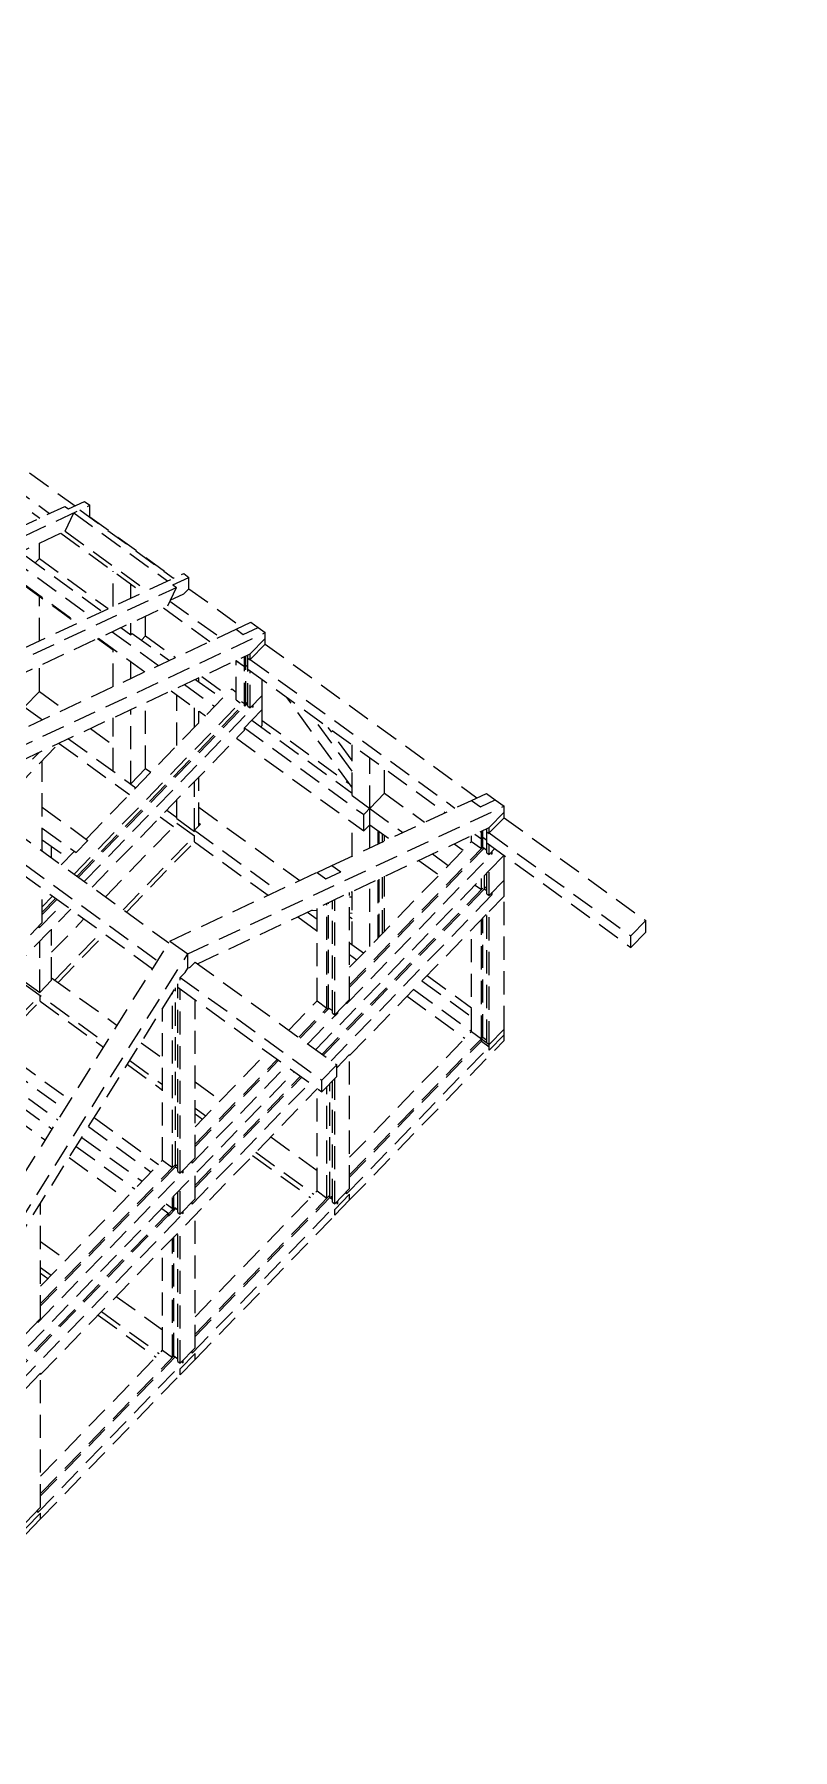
# Model space of a CAD drawing. Header units: millimetres. Extents: x 0 to 10500, y 0 to 297.
# Drawn here: x 4441 to 4572.3, y 0 to 297 of the extents above; entities that cross this region are included whole.
import ezdxf

# ---------------------------------------------------------------- set-up
doc = ezdxf.new("R2010")
doc.units = ezdxf.units.MM
doc.linetypes.add('K5LT_DASHED', pattern=[6, 4, -2])
doc.layers.add('Системный слой', color=7, linetype='Continuous')

# ---------------------------------------------------------------- blocks, each defined once
blk = doc.blocks.new('U348')
at = {"layer": 'Системный слой', "color": 7, "linetype": 'K5LT_DASHED', "lineweight": 18}
for p, q in [((4440.22, 221.05), (4448.07, 215.35)), ((4435.79, 217.75), (4441.99, 213.24)), ((4436.93, 218.92), (4443.67, 214.02)), ((4394.34, 190.99), (4446.32, 215.26)), ((4395.88, 189.88), (4450.64, 215.45)), ((4446.32, 215.26), (4446.93, 214.82)), ((4446.34, 210.97), (4447.85, 214.15)), ((4446.93, 214.82), (4449.72, 216.12)), ((4447.85, 214.15), (4464.09, 202.35)), ((4448.89, 214.64), (4465.13, 202.83)), ((4449.72, 216.12), (4450.64, 215.45)), ((4450.64, 213.48), (4450.64, 215.45)), ((4425.63, 201.3), (4446.34, 210.97)), ((4441.91, 213.2), (4441.91, 213.3)), ((4446.34, 210.97), (4460.51, 200.68)), ((4450.58, 213.41), (4450.64, 213.48)), ((4450.64, 213.48), (4465.23, 202.88)), ((4441.91, 206.23), (4441.91, 208.9)), ((4445.59, 210.62), (4459.76, 200.33)), ((4434.36, 205.38), (4448.53, 195.08)), ((4436.71, 206.47), (4450.88, 196.18)), ((4439.59, 206.64), (4452.77, 197.06)), ((4441.19, 205.48), (4441.91, 206.23)), ((4441.91, 206.23), (4453.83, 197.56)), ((4412.12, 178.08), (4466.88, 203.65)), ((4454.66, 197.94), (4454.66, 204.04)), ((4465.01, 201.68), (4467.8, 202.98)), ((4466.88, 203.65), (4467.8, 202.98)), ((4467.8, 201.01), (4467.8, 202.98)), ((4413.65, 176.97), (4465.62, 201.23)), ((4439.29, 201.6), (4448.37, 195.01)), ((4441.91, 191.99), (4441.91, 199.7)), ((4457.72, 199.37), (4457.72, 201.81)), ((4464.11, 198.06), (4465.62, 201.23)), ((4464.56, 199), (4466.92, 200.1)), ((4465.01, 201.68), (4465.62, 201.23)), ((4466.92, 200.1), (4467.8, 201.01)), ((4467.8, 201.01), (4476.87, 194.42)), ((4415.33, 175.28), (4464.11, 198.06)), ((4460.29, 192.86), (4460.29, 196.27)), ((4463.37, 197.71), (4471.41, 191.87)), ((4464.5, 198.88), (4473.08, 192.65)), ((4423.76, 169.62), (4475.95, 193.99)), ((4426.21, 167.84), (4480.98, 193.41)), ((4454.48, 193.56), (4462.52, 187.72)), ((4455.99, 194.27), (4457.72, 193.01)), ((4457.72, 193.01), (4457.72, 195.07)), ((4457.72, 193.01), (4457.98, 193.28)), ((4457.98, 193.28), (4464.41, 188.6)), ((4475.95, 193.99), (4478.52, 195.19)), ((4475.95, 193.99), (4477.18, 193.1)), ((4477.18, 193.1), (4479.75, 194.3)), ((4478.52, 195.19), (4479.75, 194.3)), ((4479.75, 194.3), (4480.98, 193.41)), ((4480.98, 192.39), (4480.98, 193.41)), ((4451.97, 192.39), (4454.66, 190.44)), ((4452.13, 192.46), (4460.17, 186.62)), ((4454.66, 190.44), (4454.66, 190.63)), ((4454.66, 184.04), (4454.66, 190.63)), ((4459.57, 192.12), (4460.29, 192.86)), ((4460.29, 192.86), (4465.48, 189.1)), ((4478.4, 189.74), (4480.98, 192.39)), ((4478.4, 188.78), (4480.98, 191.43)), ((4480.98, 191.43), (4480.98, 192.39)), ((4480.98, 191.43), (4517.63, 164.8)), ((4427.89, 166.15), (4478.4, 189.74)), ((4441.91, 183.23), (4441.91, 187.69)), ((4457.72, 185.48), (4457.72, 188.4)), ((4475.93, 188.58), (4477.39, 187.52)), ((4475.95, 181.76), (4475.95, 188.56)), ((4475.95, 188.56), (4477.39, 187.52)), ((4477.39, 187.52), (4477.39, 189.26)), ((4477.39, 187.52), (4477.65, 187.78)), ((4477.39, 180.72), (4477.39, 187.52)), ((4477.65, 187.78), (4477.65, 189.38)), ((4477.65, 180.98), (4477.65, 187.78)), ((4477.65, 187.78), (4478.01, 187.52)), ((4477.9, 189.5), (4478.01, 189.42)), ((4478.01, 188.97), (4478.01, 189.55)), ((4478.01, 187.07), (4478.01, 188.97)), ((4478.01, 188.97), (4478.4, 188.68)), ((4478.4, 188.68), (4478.4, 189.74)), ((4478.4, 188.78), (4513.84, 163.03)), ((4434.38, 184.17), (4442.42, 178.33)), ((4467.04, 184.43), (4472.26, 180.64)), ((4468.94, 185.31), (4469.01, 185.26)), ((4469.01, 185.26), (4469.17, 185.42)), ((4469.01, 185.26), (4473.54, 181.97)), ((4469.52, 184.89), (4469.52, 185.59)), ((4470, 185.81), (4474.26, 182.71)), ((4478.01, 187.07), (4512.16, 162.25)), ((4478.01, 187.07), (4478.4, 186.78)), ((4478.01, 180.67), (4478.01, 187.07)), ((4478.4, 180.38), (4478.4, 186.78)), ((4480.46, 182.5), (4480.46, 185.29)), ((4439.34, 180.57), (4441.91, 183.23)), ((4441.91, 183.23), (4446.21, 180.1)), ((4447.91, 151.6), (4476.87, 181.49)), ((4450, 157.67), (4475.19, 183.67)), ((4460.29, 169.87), (4460.29, 181.28)), ((4464.7, 183.33), (4470.66, 179)), ((4465.69, 173.86), (4465.69, 182.61)), ((4475.19, 183.67), (4475.95, 183.12)), ((4475.95, 181.76), (4476.65, 181.26)), ((4476.87, 181.49), (4477.39, 181.12)), ((4477.74, 181.31), (4478.01, 181.12)), ((4477.74, 180.91), (4477.74, 181.31)), ((4478.4, 180.38), (4480.46, 182.5)), ((4480.46, 180.1), (4480.46, 182.5)), ((4496.02, 166.6), (4484.72, 182.19)), ((4448.43, 151.23), (4477.39, 181.12)), ((4448.66, 151.06), (4477.39, 180.72)), ((4449.67, 150.33), (4478.92, 180.51)), ((4454.66, 169.44), (4454.66, 178.65)), ((4457.72, 167.21), (4457.72, 180.08)), ((4468.75, 177.03), (4468.75, 180.39)), ((4469.52, 177.82), (4469.52, 179.83)), ((4477.38, 176.92), (4478.66, 178.25)), ((4477.39, 180.72), (4477.65, 180.98)), ((4477.39, 180.72), (4477.49, 180.65)), ((4477.49, 180.65), (4477.97, 181.15)), ((4477.65, 180.98), (4477.74, 180.91)), ((4478.01, 180.67), (4478.4, 180.38)), ((4478.66, 178.25), (4480.46, 180.1)), ((4478.66, 178.25), (4496.02, 165.63)), ((4478.69, 180.68), (4478.92, 180.51)), ((4478.92, 180.51), (4478.92, 180.91)), ((4480.46, 177.3), (4480.46, 180.1)), ((4480.46, 178.21), (4495.56, 167.24)), ((4496.02, 169.43), (4489.05, 179.05)), ((4450.73, 176.81), (4454.66, 173.96)), ((4451.04, 149.33), (4477.38, 176.52)), ((4477.38, 176.52), (4477.38, 176.92)), ((4477.38, 176.92), (4498.06, 161.89)), ((4480.25, 177.09), (4480.46, 177.3)), ((4496.02, 171.29), (4491.9, 176.97)), ((4432.39, 162.89), (4441.87, 172.68)), ((4433.52, 162.06), (4445.41, 174.33)), ((4445.31, 174.23), (4457.48, 165.39)), ((4446.94, 175.04), (4458.61, 166.56)), ((4476.01, 175.11), (4498.06, 159.09)), ((4496.02, 165.18), (4496.02, 173.98)), ((4442.41, 155.6), (4442.41, 171.23)), ((4457.72, 167.21), (4460.29, 169.87)), ((4460.29, 169.87), (4461.19, 169.22)), ((4499.09, 162.95), (4499.09, 171.75)), ((4501.66, 165.6), (4501.66, 169.88)), ((4427.5, 166.44), (4464.31, 139.68)), ((4468.75, 159), (4468.75, 167.62)), ((4469.52, 159.99), (4469.52, 168.42)), ((4424.93, 163.79), (4462.37, 136.58)), ((4465.69, 161.22), (4465.69, 164.46)), ((4492.54, 153.09), (4516.71, 164.37)), ((4496.02, 165.18), (4499.09, 162.95)), ((4499.09, 162.95), (4500.37, 164.28)), ((4500.37, 164.28), (4501.66, 165.6)), ((4501.66, 165.6), (4508.58, 160.58)), ((4516.71, 164.37), (4519.28, 165.57)), ((4516.71, 164.37), (4518.24, 163.26)), ((4518.24, 163.26), (4520.81, 164.46)), ((4519.28, 165.57), (4520.81, 164.46)), ((4520.81, 164.46), (4522.34, 163.35)), ((4424.27, 162.26), (4461.51, 135.2)), ((4442.41, 163.18), (4450.3, 157.44)), ((4453.33, 147.67), (4465.69, 160.42)), ((4462.83, 161.5), (4465.12, 159.84)), ((4463.96, 162.68), (4465.69, 161.42)), ((4465.69, 161.22), (4468.75, 159)), ((4465.69, 160.42), (4468.75, 158.2)), ((4467.58, 137.78), (4522.34, 163.35)), ((4469.52, 163.16), (4486.96, 150.48)), ((4469.52, 160.44), (4469.78, 160.26)), ((4496.02, 154.72), (4496.02, 160.57)), ((4498.06, 161.89), (4499.35, 163.22)), ((4498.06, 159.09), (4498.06, 161.89)), ((4499.09, 160.15), (4499.09, 162.95)), ((4499.09, 162.95), (4504.79, 158.81)), ((4519.77, 159.68), (4522.34, 162.33)), ((4519.77, 158.72), (4522.34, 161.37)), ((4522.34, 162.33), (4522.34, 163.35)), ((4522.34, 161.37), (4522.34, 162.33)), ((4522.34, 161.37), (4546.86, 143.56)), ((4442.41, 159.56), (4448.25, 155.32)), ((4442.41, 157.56), (4446.8, 154.37)), ((4448.25, 155.32), (4450.3, 157.44)), ((4456.39, 145.44), (4468.75, 158.2)), ((4468.75, 159.2), (4469.78, 160.26)), ((4468.75, 159.2), (4483.17, 148.72)), ((4468.75, 157.2), (4468.75, 158.2)), ((4469.26, 136.09), (4519.77, 159.68)), ((4469.52, 160.24), (4469.67, 160.14)), ((4498.06, 159.09), (4499.09, 160.15)), ((4499.09, 160.15), (4502.44, 157.71)), ((4499.09, 156.15), (4499.09, 160.15)), ((4500.53, 156.82), (4500.53, 159.1)), ((4500.71, 156.91), (4500.71, 158.97)), ((4501.32, 157.19), (4501.32, 158.53)), ((4501.66, 157.35), (4501.66, 158.28)), ((4516.71, 157.25), (4516.71, 158.24)), ((4517.3, 158.52), (4518.42, 157.7)), ((4518.42, 157.7), (4518.42, 159.05)), ((4518.42, 157.7), (4518.68, 157.97)), ((4518.42, 156), (4518.42, 157.7)), ((4518.68, 157.97), (4518.68, 159.17)), ((4518.68, 157.97), (4519.37, 157.46)), ((4518.68, 156.27), (4518.68, 157.97)), ((4519.27, 159.44), (4519.37, 159.36)), ((4519.37, 158.91), (4519.37, 159.49)), ((4519.37, 158.91), (4519.77, 158.62)), ((4519.37, 157.01), (4519.37, 158.91)), ((4519.77, 158.72), (4519.77, 159.68)), ((4519.77, 158.72), (4544.28, 140.91)), ((4519.77, 158.62), (4519.77, 158.72)), ((4444.02, 154.43), (4444.02, 156.39)), ((4445.69, 153.22), (4447.94, 155.54)), ((4456.96, 145.03), (4468.75, 157.2)), ((4468.75, 157.2), (4481.5, 147.93)), ((4495.09, 129.15), (4520.29, 155.15)), ((4495.6, 135.47), (4516.71, 157.25)), ((4495.6, 132.45), (4518.68, 156.27)), ((4495.6, 132.05), (4518.91, 156.1)), ((4509.92, 155.08), (4512.67, 153.08)), ((4513.71, 156.85), (4515.24, 155.73)), ((4516.71, 157.25), (4518.24, 156.13)), ((4518.24, 156.13), (4518.42, 156)), ((4518.42, 156), (4518.68, 156.27)), ((4518.68, 156.27), (4519.37, 155.76)), ((4519.37, 157.01), (4544.28, 138.91)), ((4519.37, 155.31), (4519.37, 157.01)), ((4519.37, 155.31), (4519.77, 155.02)), ((4519.77, 155.02), (4519.77, 156.72)), ((4519.77, 155.02), (4520.74, 156.02)), ((4519.77, 152.22), (4522.33, 154.86)), ((4520.06, 155.32), (4520.29, 155.15)), ((4520.29, 155.15), (4520.29, 155.55)), ((4522.34, 150.57), (4522.34, 154.85)), ((4464.51, 140), (4489.97, 151.89)), ((4489.73, 121.22), (4519.77, 152.22)), ((4489.97, 151.89), (4492.54, 153.09)), ((4489.97, 151.89), (4491.5, 150.77)), ((4491.5, 150.77), (4494.07, 151.98)), ((4492.54, 153.09), (4494.07, 151.98)), ((4507.58, 153.98), (4511.08, 151.44)), ((4519.37, 148.21), (4519.37, 151.81)), ((4519.77, 147.92), (4519.77, 152.22)), ((4442.41, 143.23), (4442.41, 149.08)), ((4490.83, 120.42), (4518.94, 149.43)), ((4491.05, 120.25), (4518.94, 149.03)), ((4495.89, 148.53), (4496.02, 148.52)), ((4496.02, 139.38), (4496.02, 148.59)), ((4499.09, 139.06), (4499.09, 150.02)), ((4500.53, 140.55), (4500.53, 150.69)), ((4500.71, 140.74), (4500.71, 150.78)), ((4501.32, 141.37), (4501.32, 151.06)), ((4501.66, 141.72), (4501.66, 151.22)), ((4517.33, 149.7), (4518.24, 149.03)), ((4518.24, 149.03), (4518.42, 148.9)), ((4518.42, 148.9), (4518.42, 150.83)), ((4518.94, 149.43), (4518.94, 151.36)), ((4518.94, 149.43), (4519.37, 149.11)), ((4518.94, 149.03), (4518.94, 149.43)), ((4518.94, 149.03), (4519.37, 148.71)), ((4519.77, 147.92), (4522.34, 150.57)), ((4522.34, 147.77), (4522.34, 150.57)), ((4441.89, 142.3), (4445.96, 146.5)), ((4442.41, 145.92), (4444.2, 147.78)), ((4442.41, 145.01), (4444.72, 147.4)), ((4442.41, 144.61), (4444.95, 147.23)), ((4489.97, 129.65), (4489.97, 145.76)), ((4491.68, 128.2), (4491.68, 146.56)), ((4491.94, 128.47), (4491.94, 146.68)), ((4492.4, 119.27), (4520.29, 148.05)), ((4492.63, 127.51), (4492.63, 147)), ((4493.03, 127.22), (4493.03, 147.19)), ((4495.6, 129.88), (4495.6, 148.39)), ((4495.6, 147.69), (4496.02, 147.66)), ((4519.37, 148.21), (4519.77, 147.92)), ((4519.77, 145.12), (4522.34, 147.77)), ((4520.06, 148.22), (4520.29, 148.05)), ((4520.29, 148.05), (4520.29, 148.45)), ((4522.34, 124.77), (4522.34, 147.77)), ((4428.5, 126.07), (4447.33, 145.51)), ((4440.35, 141.11), (4442.41, 143.23)), ((4441.89, 142.3), (4441.89, 142.7)), ((4444.02, 138.06), (4449.62, 143.84)), ((4486.63, 144.2), (4489.97, 141.78)), ((4488.31, 144.98), (4489.97, 143.78)), ((4489.09, 145.35), (4489.97, 145.28)), ((4495.6, 120.18), (4519.77, 145.12)), ((4495.6, 144.87), (4496.02, 144.83)), ((4495.6, 144.21), (4496.02, 143.9)), ((4518.42, 123.1), (4518.42, 143.73)), ((4518.68, 123.37), (4518.68, 144)), ((4519.37, 122.41), (4519.37, 144.71)), ((4519.77, 122.12), (4519.77, 145.12)), ((4544.28, 140.91), (4546.86, 143.56)), ((4546.86, 141.56), (4546.86, 143.56)), ((4439.06, 99.35), (4464.51, 140)), ((4441.96, 131.09), (4441.96, 139.97)), ((4444.02, 133.21), (4444.02, 142.09)), ((4444.58, 133.25), (4452.69, 141.61)), ((4445.15, 132.84), (4453.25, 141.2)), ((4464.51, 140), (4467.58, 137.78)), ((4495.6, 139.68), (4498, 137.94)), ((4516.71, 124.35), (4516.71, 141.96)), ((4544.28, 138.91), (4546.86, 141.56)), ((4544.28, 138.91), (4544.28, 140.91)), ((4412.81, 50.3), (4467.58, 137.78)), ((4467.58, 135.3), (4467.58, 137.78)), ((4495.6, 137.68), (4496.86, 136.77)), ((4444.02, 133.66), (4455.38, 125.41)), ((4466.29, 133.72), (4467.13, 134.59)), ((4466.29, 133.72), (4490.81, 115.91)), ((4466.29, 133.25), (4466.29, 133.72)), ((4467.13, 134.59), (4467.58, 135.3)), ((4467.58, 135.3), (4468.02, 135.51)), ((4468.02, 135.51), (4468.86, 136.38)), ((4468.86, 136.38), (4493.38, 118.57)), ((4509.04, 134.04), (4516.71, 128.47)), ((4415.38, 51.94), (4466.29, 133.25)), ((4438.95, 132.82), (4453.43, 122.3)), ((4439.51, 132.87), (4441.96, 131.09)), ((4441.96, 131.09), (4444.02, 133.21)), ((4464.94, 100.8), (4464.94, 131.1)), ((4465.46, 101.34), (4465.46, 131.92)), ((4465.89, 132.01), (4465.89, 132.61)), ((4465.89, 132.01), (4490.81, 113.91)), ((4465.89, 100.11), (4465.89, 132.01)), ((4466.29, 99.82), (4466.29, 131.72)), ((4506.69, 131.62), (4516.71, 124.35)), ((4508.13, 133.11), (4516.71, 126.88)), ((4433.85, 122.18), (4442.01, 130.6)), ((4434.42, 121.76), (4442.01, 129.6)), ((4442.01, 130.1), (4442.01, 130.6)), ((4442.01, 129.6), (4442.01, 130.1)), ((4442.01, 129.6), (4453, 121.61)), ((4463.23, 102.05), (4463.23, 128.36)), ((4468.86, 102.48), (4468.86, 129.86)), ((4485.07, 124.6), (4489.97, 129.65)), ((4486.79, 123.35), (4491.68, 128.4)), ((4487.02, 123.19), (4492.05, 128.39)), ((4489.97, 129.65), (4491.68, 128.4)), ((4491.68, 128.2), (4491.94, 128.47)), ((4491.94, 128.47), (4492.63, 127.96)), ((4493.03, 127.22), (4495.6, 129.88)), ((4493.55, 127.55), (4493.55, 127.75)), ((4495.09, 129.15), (4495.09, 129.35)), ((4505.56, 130.45), (4515.57, 123.17)), ((4426.98, 124.91), (4446.28, 110.88)), ((4428.27, 126.24), (4447.26, 112.44)), ((4488.37, 122.21), (4493.55, 127.55)), ((4492.63, 127.51), (4493.03, 127.22)), ((4493.43, 127.64), (4493.55, 127.55)), ((4519.77, 122.12), (4522.34, 124.77)), ((4522.34, 123.77), (4522.34, 124.77)), ((4424.15, 121.99), (4444.14, 107.46)), ((4425.44, 123.32), (4445.11, 109.02)), ((4459.5, 122.41), (4463.23, 119.7)), ((4495.6, 102.57), (4516.71, 124.35)), ((4495.6, 99.55), (4518.42, 123.1)), ((4495.6, 95.18), (4522.34, 122.77)), ((4495.6, 99.15), (4518.42, 122.7)), ((4516.71, 124.35), (4518.42, 123.1)), ((4518.42, 123.1), (4518.68, 123.37)), ((4518.42, 123.1), (4519.77, 122.12)), ((4518.42, 122.7), (4518.42, 123.1)), ((4518.42, 122.7), (4519.77, 121.72)), ((4518.68, 123.37), (4519.37, 122.86)), ((4519.77, 121.12), (4522.34, 123.77)), ((4519.77, 121.12), (4519.77, 122.12)), ((4522.34, 122.77), (4522.34, 123.77)), ((4422.79, 120.18), (4442.94, 105.54)), ((4457.56, 119.3), (4463.23, 115.18)), ((4468.86, 107.87), (4481.37, 120.77)), ((4468.86, 104.85), (4483.08, 119.52)), ((4468.86, 104.45), (4483.31, 119.36)), ((4493.38, 118.08), (4495.6, 120.38)), ((4495.09, 96.25), (4519.77, 121.72)), ((4495.6, 120.18), (4495.6, 120.38)), ((4495.6, 97.18), (4495.6, 120.18)), ((4419.08, 48.3), (4486.02, 117.39)), ((4457.13, 118.61), (4463.23, 114.18)), ((4468.35, 101.55), (4484.66, 118.38)), ((4468.86, 97.75), (4487.12, 116.59)), ((4468.86, 97.35), (4487.35, 116.43)), ((4490.81, 115.91), (4493.38, 118.57)), ((4490.81, 113.91), (4493.38, 116.57)), ((4490.81, 113.91), (4490.81, 115.91)), ((4493.03, 94.52), (4493.03, 116.21)), ((4493.38, 116.57), (4493.38, 118.57)), ((4442.12, 64.98), (4490.06, 114.45)), ((4468.35, 94.45), (4488.69, 115.45)), ((4468.86, 115.61), (4473.26, 112.41)), ((4489.97, 96.75), (4489.97, 114.36)), ((4491.68, 95.5), (4491.68, 114.82)), ((4492.2, 96.03), (4492.2, 115.35)), ((4492.63, 94.81), (4492.63, 115.8)), ((4468.86, 111.09), (4470.69, 109.76)), ((4468.86, 110.09), (4470.12, 109.17)), ((4450.41, 107.88), (4461.25, 100.01)), ((4451.38, 109.44), (4462.53, 101.34)), ((4448.27, 104.46), (4458.42, 97.09)), ((4449.24, 106.02), (4459.7, 98.42)), ((4481.96, 106.09), (4489.97, 100.27)), ((4442.12, 80.27), (4463.23, 102.05)), ((4442.12, 77.25), (4465.46, 101.34)), ((4447.06, 102.54), (4456.83, 95.45)), ((4463.23, 102.05), (4464.76, 100.94)), ((4465.46, 101.34), (4465.89, 101.02)), ((4465.46, 100.94), (4465.46, 101.34)), ((4466.29, 99.82), (4468.86, 102.48)), ((4468.35, 101.55), (4468.35, 101.95)), ((4478.82, 102.85), (4488.83, 95.58)), ((4479.39, 103.44), (4489.4, 96.16)), ((4441.61, 73.95), (4466.81, 99.96)), ((4442.12, 76.85), (4465.46, 100.94)), ((4464.76, 100.94), (4464.94, 100.8)), ((4465.46, 100.94), (4465.89, 100.62)), ((4465.89, 100.11), (4466.29, 99.82)), ((4466.58, 100.12), (4466.81, 99.96)), ((4466.81, 99.96), (4466.81, 100.36)), ((4468.86, 95.38), (4468.86, 99.68)), ((4464.94, 93.7), (4464.94, 95.63)), ((4465.2, 93.57), (4465.2, 95.9)), ((4465.89, 93.01), (4465.89, 96.61)), ((4466.29, 92.73), (4466.29, 97.02)), ((4466.29, 92.73), (4468.86, 95.38)), ((4467.19, 97.95), (4467.26, 97.9)), ((4468.86, 74.97), (4489.97, 96.75)), ((4468.86, 71.55), (4492.2, 95.63)), ((4468.86, 71.95), (4491.68, 95.5)), ((4489.97, 96.75), (4491.68, 95.5)), ((4491.68, 95.5), (4492.2, 96.03)), ((4492.2, 95.63), (4492.2, 96.03)), ((4492.2, 95.63), (4492.63, 95.32)), ((4492.47, 95.43), (4492.47, 95.83)), ((4492.47, 95.83), (4492.63, 95.72)), ((4493.03, 94.52), (4495.6, 97.18)), ((4493.03, 93.52), (4495.6, 96.18)), ((4493.03, 92.52), (4495.6, 95.18)), ((4493.55, 94.65), (4493.55, 95.05)), ((4495.09, 96.25), (4495.09, 96.65)), ((4495.6, 95.18), (4495.6, 96.18)), ((4420.18, 47.5), (4464.17, 92.91)), ((4420.4, 47.33), (4464.17, 92.51)), ((4421.75, 46.35), (4466.81, 92.86)), ((4442.12, 74.68), (4442.12, 94.65)), ((4463.08, 93.71), (4464.29, 92.82)), ((4463.85, 94.5), (4465.07, 93.62)), ((4464.17, 92.51), (4464.17, 92.91)), ((4464.17, 92.51), (4464.29, 92.42)), ((4464.29, 92.42), (4465.55, 93.72)), ((4464.29, 92.82), (4465.07, 93.62)), ((4464.29, 92.42), (4464.29, 92.82)), ((4465.07, 93.22), (4465.07, 93.62)), ((4465.07, 93.43), (4465.2, 93.57)), ((4465.2, 93.57), (4465.32, 93.48)), ((4465.32, 93.48), (4465.32, 93.88)), ((4465.32, 93.88), (4465.89, 93.47)), ((4465.89, 93.01), (4466.29, 92.73)), ((4466.58, 93.02), (4466.81, 92.86)), ((4466.81, 92.86), (4466.81, 93.26)), ((4468.35, 94.45), (4468.35, 94.85)), ((4468.35, 68.65), (4493.55, 94.65)), ((4468.86, 69.58), (4468.86, 92.58)), ((4468.86, 67.58), (4493.03, 92.52)), ((4492.63, 94.81), (4493.03, 94.52)), ((4493.03, 92.52), (4493.03, 93.52)), ((4493.32, 94.82), (4493.55, 94.65)), ((4465.89, 67.21), (4465.89, 89.51)), ((4466.29, 66.93), (4466.29, 89.93)), ((4442.12, 88.01), (4446.52, 84.81)), ((4463.23, 69.15), (4463.23, 86.76)), ((4464.94, 67.9), (4464.94, 88.53)), ((4465.2, 68.17), (4465.2, 88.8)), ((4442.12, 83.49), (4443.95, 82.16)), ((4442.12, 82.49), (4443.38, 81.57)), ((4455.22, 78.49), (4463.23, 72.67)), ((4439.55, 72.03), (4442.12, 74.68)), ((4452.08, 75.25), (4462.09, 67.98)), ((4452.65, 75.84), (4462.66, 68.57)), ((4441.61, 73.95), (4441.61, 74.15)), ((4442.12, 47.37), (4463.23, 69.15)), ((4463.23, 69.15), (4464.94, 67.9)), ((4466.29, 66.93), (4468.86, 69.58)), ((4466.29, 65.93), (4468.86, 68.58)), ((4468.35, 68.65), (4468.35, 69.05)), ((4468.86, 67.58), (4468.86, 68.58)), ((4441.61, 41.05), (4466.81, 67.06)), ((4442.12, 44.35), (4465.2, 68.17)), ((4442.12, 43.95), (4465.43, 68.01)), ((4465.2, 68.17), (4465.89, 67.67)), ((4465.89, 67.21), (4466.29, 66.93)), ((4466.29, 64.93), (4468.86, 67.58)), ((4466.29, 64.93), (4466.29, 65.93)), ((4466.58, 67.22), (4466.81, 67.06)), ((4466.81, 67.06), (4466.81, 67.46)), ((4439.55, 62.53), (4442.12, 65.18)), ((4442.12, 64.98), (4442.12, 65.18)), ((4442.12, 41.98), (4442.12, 64.98)), ((4442.12, 39.98), (4466.29, 64.93)), ((4439.55, 39.33), (4442.12, 41.98)), ((4439.55, 38.33), (4442.12, 40.98)), ((4439.55, 37.33), (4442.12, 39.98)), ((4441.61, 41.05), (4441.61, 41.45)), ((4442.12, 39.98), (4442.12, 40.98))]:
    blk.add_line(p, q, dxfattribs=at)

msp = doc.modelspace()

# ---------------------------------------------------------------- block references
at = {"layer": 'Системный слой'}
msp.add_blockref('U348', (0, 0), dxfattribs=at)

doc.saveas('drawing.dxf')
